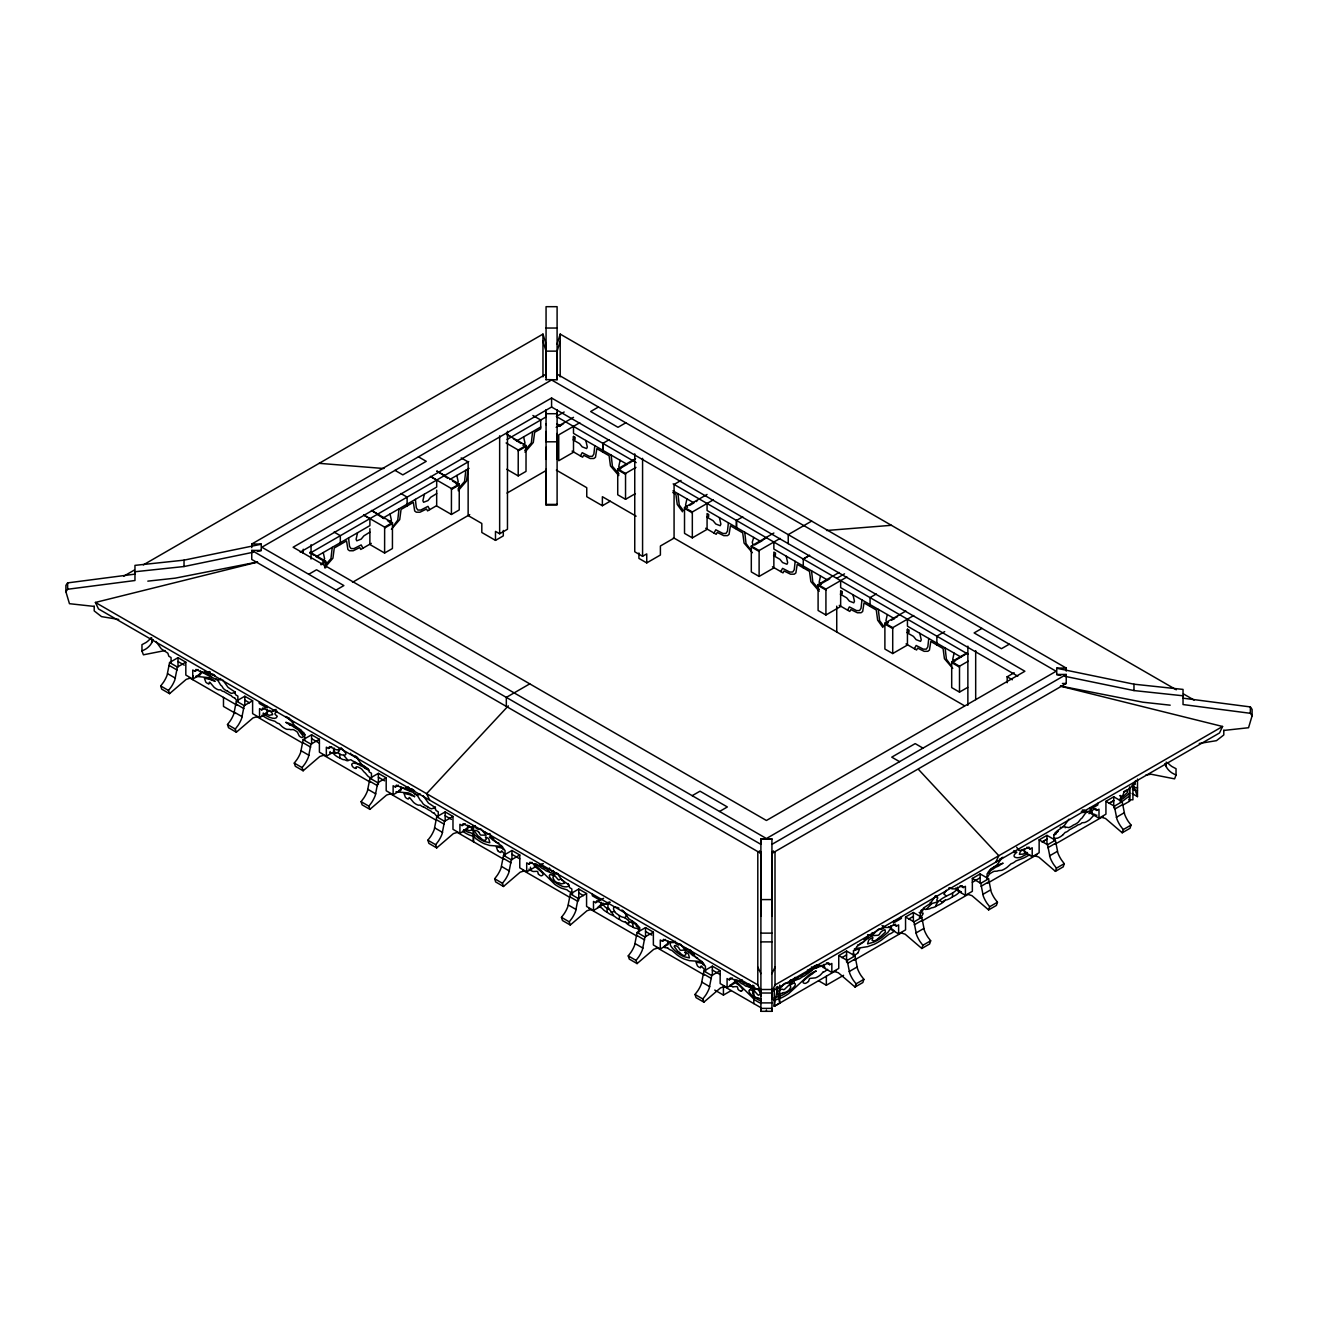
<?xml version="1.0" encoding="UTF-8"?>
<svg xmlns="http://www.w3.org/2000/svg" width="1318" height="1318" viewBox="0 0 1318 1318"><rect width="100%" height="100%" fill="white"/><g stroke="black" fill="none" stroke-linecap="round" stroke-linejoin="round"><path stroke-width="1.5" d="M165.063 650.548L143.415 654.815L141.965 651.059L141.965 644.667L145.886 642.591A20.841 17.002 0 0 0 150.944 637.714M151.768 642.772L151.768 637.994M223.483 697.403L223.483 706.432L235.642 713.45M259.234 701.736L259.234 703.45L267.043 707.947L267.043 706.25M303.239 553.329L303.239 549.244M311.048 559.013L311.048 544.729M325.661 567.86L325.661 561.188L310.059 552.16M340.324 544.499L340.324 535.668L334.08 532.06M369.897 528.683L369.88 544.499L384.609 553.033L392.434 548.519L392.451 522.636L371.643 510.593M384.609 553.033L384.642 527.134L392.451 522.636M407.114 505.947L407.13 497.117L400.87 493.509M436.686 490.115L436.67 505.947L451.415 514.465L459.224 509.951L459.257 484.068L436.703 471.037L444.512 475.534M451.415 514.465L451.448 488.566L459.257 484.068M473.459 825.842L473.442 841.741L473.36 825.694M461.185 457.923L468.154 461.926L468.137 515.569L481.811 523.477L481.811 532.488L495.486 540.38L495.486 531.368L499.654 533.774L507.463 529.259L507.463 431.315M499.654 533.774L499.654 435.813M503.295 530.462L503.295 535.882L495.486 540.38M506.326 706.415L506.326 697.387L529.77 683.861M506.738 469.274L518.205 475.897L518.238 450.015L526.047 445.5L506.969 434.479M526.047 445.5L526.014 471.399L518.205 475.897M557.102 412.666L557.102 504.959L546.064 504.959L546.064 431.513M546.064 424.808L546.064 423.721M546.064 415.071L546.064 409.651M546.064 374.065L546.064 344.838M557.102 459.372L557.102 433.49M557.102 415.071L557.102 409.651M573.495 439.882L573.495 436.406L575.126 437.345L575.01 439.504L573.215 439.965L579.508 443.589L582.21 446.868L586.609 448.565L587.301 447.033L585.818 440.476M592.342 894.065L592.342 895.762L600.151 900.276L603.562 898.316M600.151 900.276L600.151 898.563M602.903 450.344L602.903 443.326L609.147 439.718M616.149 907.114C610.794 906.24 614.732 913.028 617.269 914.082A18.666 10.775 60 0 0 619.345 915.565A19.539 11.285 60 0 0 622.31 917.064C625.029 917.081 631.981 922.402 628.373 923.391A8.27 4.778 60 0 1 625.424 922.04L623.842 921.793A13.888 8.023 60 0 1 619.411 919.354A13.888 8.023 60 0 1 614.962 916.669L612.112 915.054A14.745 8.518 60 0 1 607.087 912.171L607.071 908.399A20.314 11.73 60 0 1 605.275 907.097L601.848 903.489M714.751 990.065L723.434 995.074L723.434 986.062L761.079 1007.792M736.482 527.464L736.482 520.445L742.742 516.837M760.898 916.307L760.898 839.055L771.936 839.055M771.936 916.323L771.936 851.741M803.272 559.013L809.532 555.405L803.272 559.013L803.272 567.827M834.673 971.597L838.347 972.75L855.036 987.034L862.845 982.536L863.883 979.356L861.099 975.666A20.841 12.043 60 0 1 857.524 968.73L855.003 955.912L846.568 951.052L838.759 955.55L838.759 968.433L831.839 972.437L824.03 967.923L824.03 964.315M846.584 962.124L846.568 951.052M901.463 933.029L905.136 934.182L921.826 948.482L929.635 943.968L930.673 940.788L927.888 937.114A20.841 12.043 60 0 1 924.313 930.178L921.793 917.344L913.358 912.484L905.548 916.999L905.565 929.882L898.629 933.869L890.82 929.371L890.82 925.763M907.443 632.689L907.443 629.213L909.074 630.152L908.959 632.311L907.163 632.772L913.456 636.396L916.158 639.675L920.557 641.372L921.249 639.856L919.766 633.283M913.374 921.76L913.358 912.484M957.609 887.195L957.609 890.803L965.419 895.317L972.355 891.314L972.338 878.431L980.164 873.933L988.582 878.793L991.103 891.611A20.841 12.043 60 0 0 994.695 898.546L997.462 902.22L996.424 905.417L988.615 909.914L971.926 895.63L968.252 894.477M980.164 873.933L980.147 877.788L972.355 882.286M1035.042 855.909L1038.732 857.062L1055.421 871.346L1063.231 866.849L1064.252 863.669L1061.484 859.979A20.841 12.043 60 0 1 1057.909 853.043L1055.372 840.225L1046.953 835.365L1039.144 839.863L1039.144 852.746L1032.208 856.749L1024.399 852.235L1024.399 848.627M1046.953 835.365L1046.953 844.64M1056.723 674.454L1066.229 674.454L1066.229 683.482L771.936 853.389M1066.229 671.093L1066.229 668.078L557.086 374.131M1101.848 817.341L1105.522 818.494L1122.211 832.778L1130.02 828.281L1131.042 825.101L1128.274 821.427A20.841 12.043 60 0 1 1124.699 814.475L1122.162 801.657L1113.743 796.797L1105.934 801.311L1105.934 814.194L1098.998 818.198L1091.189 813.684L1091.189 810.076M1113.743 796.797L1113.743 807.885M1122.458 805.314L1129.575 801.229L1129.674 787.126M1166.232 766.812L1166.232 762.035M1145.77 775.165L1150.976 774.21L1174.585 778.856L1176.035 775.099L1176.035 768.707L1172.114 766.631A20.841 17.019 0 0 1 1167.633 762.545M774.243 988.78L774.226 1006.309L836.403 970.41M1132.146 793.551L1137.467 796.632L1137.516 779.07M467.857 470.888L466.506 481.054L458.186 490.741M957.659 888.975L954.627 891.594A27.892 16.113 -60 0 1 952.601 892.961L952.519 896.784A20.594 11.895 -60 0 0 957.576 893.785L960.212 891.38M502.949 847.293A22.604 13.048 60 0 0 500.609 846.288L489.703 845.464L484.332 843.767A40.677 23.493 60 0 1 477.511 839.747C472.684 837.474 474.464 832.63 468.664 832.432A33.164 19.144 60 0 1 463.722 829.714M332.235 547.365L330.95 558.618L324.376 566.163M399.024 508.814L397.756 520.05L393.604 525.75M465.814 470.262L464.546 481.498L457.956 489.06M532.604 431.694L531.335 442.947L524.745 450.492M594.813 445.665L593.874 454.067L592.392 456.325L589.393 456.358L582.21 452.667L580.414 455.929M728.393 522.801L727.454 531.187L725.971 533.444L722.972 533.477L715.789 529.787L714.01 533.049M795.182 561.353L794.243 569.755L792.761 572.012L789.762 572.045L782.579 568.355L780.8 571.6M861.972 599.921L861.033 608.323L859.55 610.58L856.552 610.596L849.369 606.906L847.589 610.168M928.762 638.472L927.823 646.874L926.34 649.131L923.341 649.164L916.158 645.474L914.379 648.736M200.567 670.944L200.567 674.552L192.741 679.067L185.822 675.063L185.822 662.18L178.012 657.666L169.577 662.542L167.056 675.343A20.841 12.027 -60 0 1 163.465 682.296L160.697 685.97L161.719 689.149L169.544 693.663L186.233 679.363L189.907 678.21M185.822 662.18L177.386 667.04L174.866 679.857A20.841 12.027 -60 0 1 171.291 686.793L168.506 690.484L169.544 693.663M267.356 709.512L267.356 713.12L259.547 717.618L252.611 713.631L252.611 700.748L244.802 696.234L236.367 701.094L233.846 713.911A20.841 12.027 -60 0 1 230.271 720.847L227.487 724.538L228.525 727.701L236.334 732.215L253.023 717.931L256.697 716.778M252.611 700.748L244.192 705.608L241.655 718.425A20.841 12.027 -60 0 1 238.08 725.361L235.296 729.035L236.334 732.215M334.146 748.064L334.146 751.672L326.337 756.186L319.401 752.183L319.401 739.299L311.592 734.785L303.173 739.662L300.636 752.479A20.841 12.027 -60 0 1 297.061 759.415L294.276 763.089L295.314 766.269L303.124 770.783L319.813 756.483L323.487 755.329M319.401 739.299L310.982 744.176L308.445 756.977A20.841 12.027 -60 0 1 304.87 763.929L302.102 767.603L303.124 770.783M400.936 786.632L400.936 790.24L393.126 794.754L386.19 790.751L386.19 777.867L378.381 773.353L369.963 778.213L367.425 791.031A20.841 12.027 -60 0 1 363.85 797.967L361.083 801.657L362.104 804.837L369.913 809.351L386.602 795.051L390.276 793.897M386.19 777.867L377.772 782.727L375.235 795.545A20.841 12.027 -60 0 1 371.66 802.481L368.892 806.171L369.913 809.351M467.725 825.2L467.725 828.808L459.916 833.306L452.98 829.319L452.98 816.435L445.171 811.921L436.752 816.781L434.215 829.599A20.841 12.027 -60 0 1 430.64 836.535L427.872 840.209L428.894 843.388L436.703 847.902L453.392 833.602L457.066 832.449M452.98 816.435L444.561 821.295L442.024 834.113A20.841 12.027 -60 0 1 438.449 841.049L435.681 844.723L436.703 847.902M534.515 863.751L534.515 867.359L526.706 871.873L519.77 867.87L519.77 854.987L511.961 850.472L503.542 855.349L501.005 868.167A20.841 12.027 -60 0 1 497.43 875.103L494.662 878.776L495.683 881.956L503.492 886.47L520.182 872.17L523.872 871.017M519.77 854.987L511.351 859.847L508.814 872.664A20.841 12.027 -60 0 1 505.239 879.6L502.471 883.291L503.492 886.47M601.305 902.319L601.305 905.927L593.495 910.441L586.576 906.438L586.576 893.555L578.75 889.04L570.332 893.901L567.794 906.718A20.841 12.027 -60 0 1 564.219 913.654L561.452 917.344L562.473 920.524L570.282 925.022L586.988 910.738L590.662 909.585M586.576 893.555L578.141 898.415L575.62 911.232A20.841 12.027 -60 0 1 572.028 918.168L569.261 921.859L570.282 925.022M668.094 940.871L668.094 944.495L660.285 948.993L653.366 944.99L653.366 932.106L645.54 927.608L637.121 932.469L634.584 945.286A20.841 12.027 -60 0 1 631.009 952.222L628.241 955.896L629.263 959.076L637.072 963.59L653.777 949.29L657.451 948.136M653.366 932.106L644.93 936.983L642.41 949.8A20.841 12.027 -60 0 1 638.818 956.736L636.05 960.41L637.072 963.59M734.9 979.439L734.9 983.047L727.075 987.561L720.155 983.558L720.155 970.674L712.346 966.16L703.911 971.036L701.39 983.838A20.841 12.027 -60 0 1 697.799 990.79L695.031 994.464L696.052 997.644L703.878 1002.158L720.567 987.857L724.241 986.704M720.155 970.674L711.72 975.534L709.199 988.352A20.841 12.027 -60 0 1 705.624 995.288L702.84 998.978L703.878 1002.158M777.669 986.77L774.226 1006.326L779.745 1003.13L779.729 985.073M357.573 532.736L356.091 539.293L356.783 540.825L361.181 539.128L363.883 535.849L369.897 532.143M424.363 494.184L422.897 500.741L423.589 502.273L427.971 500.576L430.673 497.298L436.686 493.591M922.089 909.881A19.111 11.038 -60 0 0 924.149 908.497L925.104 909.453L928.959 909.008A13.213 7.628 -60 0 0 931.398 907.871L933.424 907.492A19.786 11.434 -60 0 0 935.632 906.504C936.834 900.573 943.606 897.624 949.009 894.807A28.65 16.541 -60 0 0 952.601 892.961M940.541 901.001L941.843 901.858A12.323 7.117 -60 0 0 945.237 900.178L947.131 899.733A20.297 11.73 -60 0 0 952.519 896.751M867.557 934.841L868.71 935.467M1183.037 698.178L1250.354 706.926L1252.1 709.413L1252.1 715.789L1248.541 727.734L1223.796 730.436M620.152 460.295L618.752 466.572L620.745 468.829M686.942 498.863L685.558 505.124L687.535 507.381M753.731 537.431L752.249 542.275L752.94 544.614M820.521 575.982L819.137 582.259L821.114 584.5M887.311 614.55L885.927 620.811L887.904 623.068M954.1 653.118L952.716 659.379L954.71 661.636M557.102 344.163L560.199 334.097L1176.299 689.792M557.102 351.231L560.199 341.164M855.036 987.034L856.057 983.854L863.883 979.356M921.826 948.482L922.847 945.286L930.673 940.788M988.615 909.914L989.653 906.735L997.462 902.22M1055.421 871.346L1056.443 868.167L1064.252 863.669M1122.211 832.778L1123.233 829.599L1131.042 825.101M549.375 867.969L550.314 869.814A8.221 4.745 60 0 0 553.758 871.841L553.165 870.555M891.462 927.197L888.118 932.123L881.643 937.675A48.684 28.106 -60 0 1 873.966 942.073L867.573 943.902L868.71 940.047A11.961 6.903 -60 0 1 872.895 937.609L872.055 940.294L873.785 941.068M153.168 639.658L150.944 644.107A20.841 17.002 0 0 1 145.886 648.967L141.965 651.059M937.164 895.581L936.867 896.438A1.73 0.988 -60 0 0 936.884 897.13L937.79 897.838L936.884 899.7A1.73 0.988 -60 0 0 936.867 900.408L938.004 901.298M338.858 749.398L338.924 750.98A2.685 1.549 60 0 1 338.907 751.886L335.711 753.188L333.405 749.991M1013.97 850.621L1013.41 852.416L1016.194 852.038A5.964 3.443 -60 0 1 1016.853 852.252C1009.357 857.754 1018.666 859.418 1023.394 855.86A48.98 28.288 -60 0 0 1027.678 853.619M1003.014 857.31L1000.098 859.764M771.92 854.196L773.468 850.934M771.92 973.673L775.017 967.165M775 851.741L775.017 984.958L771.936 991.449L1219.512 732.973L1222.593 726.482L1060.38 686.167M995.716 862.219L998.813 855.712L918.481 769.415M790.602 979.917L789.993 980.987M930.178 902.451L931.744 903.522L935.401 902.583A27.217 15.717 -60 0 0 936.752 901.957M868.578 934.841L863.306 942.189L856.749 946.555L855.712 949.635L853.504 950.904L853.504 956.324M935.368 896.273L930.096 903.637L923.539 907.987L922.501 911.067L920.293 912.353L920.293 917.756M1002.158 857.721L996.886 865.069L990.329 869.419L989.291 872.516L987.083 873.785L987.083 879.188M1068.947 819.153L1063.675 826.501L1057.118 830.867L1056.08 833.948L1053.889 835.217L1053.889 840.637M1135.737 780.586L1130.465 787.95L1123.908 792.299L1122.87 795.38L1120.679 796.665L1120.679 802.069M192.741 679.067L192.741 670.038L194.949 671.323L195.987 669.429L202.544 672.641L208.672 672.081A22.604 13.048 60 0 0 214.785 675.607L214.933 675.541M259.547 717.618L259.547 708.606L261.738 709.875L262.776 707.997L269.333 711.209L273.024 711.176L276.137 709.364M326.337 756.186L326.337 747.174L328.528 748.443L329.566 746.548L336.123 749.761L339.813 749.728L341.411 748.509M393.126 794.754L393.126 785.726L395.334 786.994L396.372 785.116L402.913 788.329L406.603 788.296L408.201 787.06M459.916 833.306L459.916 824.294L462.124 825.562L463.162 823.668L469.719 826.897L473.393 826.864L474.991 825.628M526.706 871.873L526.706 862.845L528.913 864.13L529.951 862.236L536.508 865.448L540.182 865.415L543.313 863.62M593.495 910.441L593.495 901.413L595.703 902.682L596.741 900.804L603.298 904.016L606.972 903.983L610.102 902.171M660.285 948.993L660.285 939.981L662.493 941.25L663.531 939.355L670.088 942.568L673.762 942.535L675.36 941.316M727.075 987.561L727.075 978.533L729.282 979.818L730.32 977.923L736.877 981.136L740.568 981.103L742.149 979.867M777.521 986.507L776.977 988.352L778.015 988.78A9.308 5.371 -60 0 0 781.904 986.556L783.749 983.887M823.058 972.14L820.422 974.958A19.424 11.219 -60 0 1 815.463 977.857L810.191 978.401A3.789 2.191 -60 0 0 809.45 978.829L808.511 981.449M134.963 574.137L67.646 582.885L65.9 585.373L65.9 591.749L69.459 603.693L94.204 606.412M65.9 591.749L67.646 589.261L67.646 582.885M795.232 977.346L794.359 978.318A11.747 6.788 -60 0 1 789.993 980.921M945.237 900.21L943.326 902.056A21.796 12.587 -60 0 1 937.559 905.334A22.093 12.752 -60 0 1 935.632 906.504M285.825 722.33L289.713 723.549A37.201 21.483 60 0 1 295.067 726.531L296.171 727.734A11.384 6.574 60 0 0 299.894 730.04A12.686 7.331 60 0 0 302.382 731.885M857.969 952.832L859.665 948.779L853.438 950.542M335.711 753.188L331.905 753.237A13.888 8.023 60 0 1 330.175 752.562M508.303 705.855L426.604 793.65L429.701 800.158M926.208 909.387L931.925 903.522M826.534 970.18L827.012 969.636A36.838 21.269 -60 0 0 827.622 969.356M946.373 890.26L943.886 894.148L946.011 895.663M885.021 926.966L884.872 927.098A9.308 5.371 -60 0 1 880.984 929.355L879.139 928.828A6.887 3.97 -60 0 0 878.414 929.223M1129.674 793.057L1123.793 798A48.98 28.288 -60 0 1 1119.509 800.685M986.721 878.398L989.357 874.131A24.268 14.004 -60 0 1 994.085 871.313L997.166 871.116A19.622 11.335 -60 0 0 998.286 870.671L1001.762 870.325A23.889 13.79 -60 0 0 1007.281 867.178L1011.12 863.718A12.653 7.315 -60 0 0 1015.799 861.016L1023.575 858.067A60.117 34.713 -60 0 0 1029.803 854.542M782.167 993.344L777.521 994.299L778.015 991.449A9.177 5.288 -60 0 1 782.052 989.159L783.749 989.719A6.92 3.987 -60 0 0 784.721 989.159L792.233 981.992A25.24 14.58 -60 0 0 794.424 980.691L799.449 976.523A16.409 9.473 -60 0 0 804.161 973.92L818.066 966.753A20.231 11.681 -60 0 0 819.565 965.666L819.928 965.386M322.646 561.073L324.623 558.816L323.239 552.555M389.436 522.521L391.43 520.264L390.029 514.004M456.226 483.97L458.219 481.713L456.819 475.452M523.015 445.402L525.009 443.145L523.608 436.884M877.524 929.898L871.478 936.274M1094.78 814.227L1089.904 819.483A19.21 11.104 -60 0 1 1084.615 822.531L1081.996 822.778A7.265 4.201 -60 0 1 1078.519 824.755L1078.025 824.821A36.739 21.22 -60 0 1 1074.236 827.193L1073.593 827.44A37.184 21.483 -60 0 1 1069.771 829.582L1068.684 830.406A7.265 4.201 -60 0 1 1065.208 832.333L1062.572 835.184M563.577 423.605L559.31 426.406M629.444 463.03L633.513 460.344M696.234 501.598L697.156 500.725M896.619 617.285L897.525 616.412M878.167 938.564L879.452 937.23A7.463 4.3 -60 0 1 880.721 936.455L885.383 932.04L885.021 929.75A9.177 5.288 -60 0 0 880.836 932.139L879.139 934.66A6.887 3.97 -60 0 1 878.052 935.269L872.697 935.648A23.246 13.427 -60 0 0 871.412 936.225L868.249 938.054A22.785 13.164 -60 0 0 866.964 938.993L863.438 942.024A16.409 9.473 -60 0 0 859.896 943.77M1129.575 795.825L1123.611 800.421A60.117 34.713 -60 0 1 1120.498 802.382M816.04 971.102L815.298 971.267A33.675 19.441 -60 0 0 808.972 974.941L788.675 993.64A60.117 34.713 -60 0 1 781.426 997.841L774.243 1000.411M273.024 711.176L274.605 709.941M540.182 865.415L541.78 864.196M606.972 903.983L608.57 902.748M791.36 982.437L792.233 981.811A25.372 14.646 -60 0 1 793.996 980.806L794.424 980.691M324.59 567.844L332.927 558.157L334.278 547.991L346.552 540.907L347.903 549.507L349.484 550.743L353.175 550.776L359.732 547.563L360.77 549.458L371.297 543.362M391.397 529.292L399.716 519.605L401.067 509.44L413.341 502.356L414.692 510.956L416.274 512.191L419.964 512.224L426.521 509.012L427.559 510.906L436.423 505.782M524.976 452.173L533.296 442.486L534.647 432.32L540.709 428.828L540.709 419.997L532.9 415.483M948.532 888.381L949.009 888.019A28.65 16.541 -60 0 1 949.504 887.657M196.761 676.2L202.544 671.834M269.333 710.386L263.551 714.751L263.287 712.972M398.58 790.784L402.913 787.521M463.92 830.439L469.719 826.073M597.499 907.575L603.298 903.192M664.288 946.126L670.088 941.76M731.078 984.694L736.877 980.328M934.923 896.306L935.401 895.96A27.217 15.717 -60 0 1 935.879 895.614M369.089 770.404L365.218 767.142A37.201 21.483 60 0 0 359.863 763.929L358.743 763.863A11.384 6.574 60 0 1 355.036 761.87L354.773 761.837A12.9 7.447 60 0 1 350.852 759.679L347.211 760.733A8.583 4.959 60 0 1 344.871 759.778L343.207 759.613A14.317 8.254 60 0 1 339.797 757.866A14.745 8.518 60 0 1 334.756 754.901L333.273 753.385M811.904 970.559L804.178 976.078A16.673 9.621 -60 0 0 799.713 978.747L794.853 980.394M1088.141 811.328L1086.988 812.102A20.231 11.681 -60 0 0 1085.472 813.19L1082.029 818.066A10.709 6.178 -60 0 0 1080.727 819.088L1078.289 822.185A16.277 9.391 -60 0 1 1073.972 824.788L1073.214 825.15A15.997 9.242 -60 0 1 1068.651 827.589L1066.641 827.193A10.709 6.178 -60 0 0 1065.158 827.72L1064.862 826.518L1063.049 826.435M465.946 829.681L466.869 829.681A5.091 2.933 60 0 1 467.906 830.225A15.19 8.765 60 0 0 468.961 830.637L472.206 830.043A1.713 0.988 60 0 0 472.19 829.45A1.845 1.071 60 0 0 472.009 828.874L471.333 827.918A6.343 3.657 60 0 0 468.005 826.04M739.003 980.608L741.704 981.548A11.236 6.491 60 0 0 745.609 983.64L749.744 987.281A17.167 9.918 60 0 0 751.557 988.385L755.082 989.489L757.224 988.78M123.81 576.164L134.452 570.002M143.333 564.878L542.967 334.097L546.064 344.163M251.754 547.645L251.754 544.037L546.047 374.131L546.047 377.146M551.583 398.003L293.107 547.234L766.417 820.488L1024.893 671.257L551.583 398.003L551.583 407.015L300.24 552.127M309.994 553.214L468.73 461.564M507.101 439.438L546.163 416.883M564.17 411.99L556.361 416.504L636.199 462.602M316.205 556.624L369.897 525.618L369.897 518.6L363.653 514.992M382.994 518.073L436.686 487.067L436.686 480.049L430.442 476.441M449.784 479.505L469.06 468.384M516.574 440.953L540.709 427.016M556.147 427.345L573.495 417.328M320.982 563.89L325.661 561.188M320.982 564.796L325.661 562.094M384.642 528.024L392.451 523.526M451.448 489.456L459.257 484.958L452.552 481.086M518.238 450.904L526.047 446.407M308.742 574.286L316.551 569.771L343.883 585.571L336.074 590.069M598.454 407.015L590.645 411.529L617.994 427.312L625.803 422.814M579.739 422.732L558.75 434.858L558.75 460.74L573.495 452.239L573.495 436.406M194.949 671.323L198.079 669.511M352.483 582.309L469.735 514.613M507.035 493.08L546.113 470.526M635.375 493.64L625.539 499.308L617.73 494.794L617.73 468.911L635.589 458.598M627.78 464.002L617.73 469.801L625.539 474.315M617.73 468.911L625.539 473.426L635.951 467.412M556.377 470.147L586.757 487.693L586.757 496.705L602.375 505.733L610.201 501.202M261.738 709.875L264.869 708.079M719.397 517.595L720.88 524.169L720.188 525.701L715.789 523.987L713.087 520.709L706.794 517.084L708.59 516.623L708.705 514.465L707.074 513.526L707.074 529.358L692.329 537.876L684.52 533.362L684.52 507.463L707.074 494.448M689.545 505.469L692.889 503.525M692.329 537.876L692.329 511.977L713.318 499.851M634.749 453.82L634.749 551.781L642.574 556.295L646.743 553.889L646.743 562.901L638.917 558.404L638.917 552.983M646.743 562.901L660.4 555.01L660.4 545.998L674.075 538.106L674.075 484.447L681.027 480.444M328.528 748.443L331.658 746.631M338.1 749.744L341.23 747.949A20.314 11.73 60 0 1 341.593 748.327L342.005 748.69M786.187 556.163L787.67 562.72L786.978 564.252L782.579 562.555L779.877 559.277L773.584 555.652L775.379 555.191L775.495 553.033L773.864 552.094L773.864 567.926L759.119 576.427L751.309 571.913L751.309 546.031L773.864 533.016M763.946 539.293L767.092 537.48M754.654 544.993L763.04 540.166M759.119 576.427L759.119 550.545L780.124 538.419M811.657 521.104L788.23 534.63L788.23 543.659M395.334 786.994L398.448 785.198M852.977 594.731L854.459 601.288L853.767 602.82L849.369 601.107L846.667 597.845L840.373 594.204L842.169 593.743L842.284 591.601L840.653 590.662L840.653 606.478L825.925 614.995L818.099 610.481L818.099 584.599L839.088 572.473M829.829 578.717L818.099 585.489L825.925 590.003M836.716 578.355L844.525 573.841M825.925 614.995L825.925 589.097L846.914 576.987M462.124 825.562L465.238 823.766M876.322 593.957L870.061 597.581L870.061 606.395M907.443 629.213L907.443 645.046L892.714 653.547L884.889 649.049L884.889 623.15L905.894 611.041M888.25 622.112L884.889 624.057L892.714 628.554M891.594 620.185L894.938 618.257M892.714 653.547L892.714 627.665L913.703 615.539M528.913 864.13L532.027 862.318M944.676 631.619L936.867 636.133L936.867 644.963M692.197 795.677L700.006 791.179L727.355 806.962L719.546 811.476M981.926 628.406L974.117 632.92L1001.449 648.703L1009.259 644.205M967.692 687.386L959.504 692.115L951.695 687.601L951.695 661.718L967.297 652.707M967.461 653.168L951.695 662.608L959.504 667.122M959.504 692.115L959.504 666.233L968.17 661.224M595.703 902.682L598.833 900.886M605.275 904L608.389 902.187M771.936 844.36L1066.229 674.454M662.493 941.25L665.623 939.437M729.282 979.818L732.413 978.005M723.434 995.074L731.243 990.576M775.017 984.958L1222.593 726.482M826.501 962.881L829.632 964.694L831.839 963.425L831.839 972.437M841.889 957.609L846.568 954.924M893.291 924.33L896.421 926.126L898.629 924.857L898.629 933.869M908.679 919.058L913.358 916.356M960.097 885.762L963.211 887.574L965.419 886.289L965.419 895.317M1026.887 847.194L1030.001 849.006L1032.208 847.738L1032.208 856.749M1093.676 808.642L1096.79 810.438L1098.998 809.17L1098.998 818.198M838.759 955.55L847.177 960.41L855.003 955.912M905.548 916.999L913.984 921.859L921.793 917.344M972.338 878.431L980.773 883.291L988.582 878.793M1039.144 839.863L1047.563 844.723L1055.372 840.225M1105.934 801.311L1114.353 806.171L1122.162 801.657M847.49 963.392L855.3 958.878M914.28 924.824L922.089 920.326M981.07 886.256L988.879 881.758M1047.859 847.705L1055.685 843.191M1114.666 809.137L1122.475 804.639M854.179 960.163L902.155 932.469M921.694 921.2L967.89 894.527M987.429 883.258L1037.184 854.542M1054.944 844.278L1102.919 816.6M849.138 971.58L856.947 967.082M915.928 933.012L923.737 928.515M982.717 894.461L990.526 889.947M1049.507 855.893L1057.333 851.379M1116.313 817.325L1124.122 812.827M818.544 980.74L826.353 985.238L843.586 975.304M1014.152 672.757L1007.183 676.777L1007.183 682.724M235.279 691.719L234.604 693.169A7.447 4.3 60 0 0 233.533 692.823L231.721 693.4A10.956 6.326 60 0 1 227.965 691.39L227.339 691.06M989.143 871.412A31.566 18.221 -60 0 1 989.736 871.017A42.011 24.251 -60 0 1 993.047 869.139L993.294 868.924A14.976 8.649 -60 0 1 997.71 866.42L999.439 865.465A17.892 10.33 -60 0 1 1002.685 863.356L1003.014 863.175M609.591 902.22L607.96 903.538A2.685 1.549 60 0 0 607.944 904.445L607.944 906.306A2.685 1.549 60 0 0 607.96 907.229L613.595 915.219M1120.448 795.479L1119.575 795.775M816.056 968.153L818.066 967.247A20.231 11.681 -60 0 1 819.565 966.588L822.383 966.16L823.009 967.494A10.709 6.178 -60 0 1 824.31 967L824.491 966.967M629.279 922.402L632.311 921.43A2.076 1.203 60 0 0 632.311 920.722M854.459 948.762L867.705 946.621L874.213 944.265A60.117 34.713 -60 0 0 881.462 940.096L889.024 934.182A12.472 7.2 -60 0 0 893.901 931.332M853.438 953.441L854.262 954.99A7.546 4.366 -60 0 0 857.837 952.898M784.951 983.228L790.767 982.783M857.656 944.973L858.71 944.594M868.249 938.054L865.432 939.009M807.39 970.147L808.972 969.57A33.378 19.276 -60 0 0 809.532 969.307M700.599 967.626L701.094 966.012A2.554 1.483 60 0 1 701.753 966.407L705.525 970.938M741.26 991.087C745.477 990.411 739.233 985.221 737.355 984.035M1091.979 812.3L1091.732 812.366A15.025 8.682 -60 0 0 1088.997 813.634L1089.739 812.926A33.675 19.441 -60 0 1 1092.029 811.394M961.036 891.66L959.57 891.907M757.801 851.659L757.801 984.875L760.898 991.367L98.488 608.932L95.407 602.441L257.62 562.094M919.157 912.435L923.012 913.077A1.911 1.104 -60 0 1 923.028 913.852L921.859 915.862A8.353 4.827 -60 0 1 919.387 917.509M639.84 929.256L638.999 929.272A8.831 5.091 60 0 1 636.825 928.333L635.144 928.169A13.592 7.842 60 0 1 633.332 927.394A15.042 8.682 60 0 1 631.75 926.439A14.91 8.6 60 0 1 627.006 923.704L625.407 922.073M611.157 912.221L614.616 911.43M67.646 589.261L134.963 580.513L134.963 565.373L184.026 560.15L261.261 544.219M134.963 571.748L184.026 566.526L253.336 552.226M257.307 551.418L261.261 550.594L261.261 544.037L251.754 544.037M257.257 562.045L175.195 578.157L147.814 581.139M794.359 983.03C798.115 984.843 790.372 990.279 788.098 991.746A48.98 28.288 -60 0 1 781.245 995.634L774.243 997.561M355.959 768.476L356.239 766.829L357.507 766.862A16.343 9.44 60 0 1 361.725 769.135L364.262 772.183A13.575 7.842 60 0 0 365.201 772.925L367.738 775.956A15.997 9.226 60 0 0 371.231 778.312M1199.265 743.467L1216.465 740.667L1223.796 734.95L1223.796 730.172M865.086 939.075L863.933 939.141M689.166 949.619L688.507 949.603A8.221 4.745 60 0 1 685.063 947.642M423.325 806.797L424.132 807.127A25.306 14.613 60 0 0 427.279 809.005L427.806 809.433A25.026 14.449 60 0 0 430.937 811.064L431.233 811.46A4.959 2.867 60 0 0 434.182 813.124M208.919 683.828L209.414 682.164A2.521 1.45 60 0 1 210.122 682.543L213.944 687.123A12.982 7.496 60 0 0 218.557 689.841L220.716 689.841A4.959 2.867 60 0 0 223.665 691.489L223.978 691.489A25.091 14.482 60 0 0 227.652 693.746A25.091 14.482 60 0 0 231.309 695.723L231.606 696.118A4.959 2.867 60 0 0 234.538 697.766M1137.516 787.851L1133.085 787.143M826.551 530.495L891.396 525.305M1053.626 838.396L1057.283 838.215A19.21 11.104 -60 0 0 1062.572 835.167M757.751 998.121L758.707 998.121A5.058 2.916 60 0 1 759.86 998.698A15.19 8.765 60 0 0 760.898 999.11L761.227 999.209M1027.447 852.532A11.236 6.491 -60 0 1 1026.887 852.697L1025.701 852.845A7.414 4.284 -60 0 0 1024.317 853.57A22.076 12.735 -60 0 1 1023.048 854.097L1019.358 854.344L1020.313 851.527A9.473 5.47 -60 0 1 1023.74 849.484M211.819 680.352L212.495 680.385A10.05 5.799 60 0 1 214.933 681.422L214.785 681.126M703.4 964.166L704.076 964.199A10.05 5.799 60 0 1 704.471 964.282M435.5 806.978L434.232 808.527A7.447 4.3 60 0 0 433.161 808.165L431.744 808.807A10.758 6.211 60 0 1 427.592 806.731M624.781 917.608L626.528 916.109A2.043 1.186 60 0 0 626.445 915.367L625.77 913.901M600.168 905.153L603.1 905.054M675.063 945.517L674.322 946.06A1.713 0.988 60 0 0 674.305 946.637L677.551 950.986A15.19 8.765 60 0 0 678.605 951.777A4.992 2.883 60 0 1 679.841 952.601L680.714 953.639A7.628 4.399 60 0 0 684.322 955.665L685.755 954.759A2.323 1.351 60 0 0 685.788 954.001L685.047 952.107M678.638 944.808L679.907 944.001A4.695 2.702 60 0 1 680.796 944.528L684.24 948.944L688.886 952.123A15.684 9.045 60 0 1 689.94 952.93L692.84 955.616A11.236 6.491 60 0 1 696.744 957.725M546.064 328.034L557.102 328.034M546.064 351.132L557.102 351.132L557.102 379.798L546.047 379.617M546.064 413.72L557.102 413.72M557.102 441.81L546.064 441.81L546.064 412.666M546.064 504.415L557.102 504.415M760.898 853.389L251.754 559.442L251.754 550.413L261.261 550.413M1066.229 668.078L1056.723 668.078L1056.739 674.635L1060.693 675.442M1062.423 683.482L1066.229 683.482M1128.916 799.795L1132.92 799.795L1132.92 783.749M760.898 899.584L771.936 899.584M760.898 933.128L771.936 933.128M760.898 941.892L771.936 941.892M760.898 989.505L771.936 989.505M760.898 993.014L771.936 993.014M760.898 1002.899L771.936 1002.899M771.953 1011.318L771.953 1008.385L760.898 1008.385L760.898 1011.318L771.953 1011.318L771.936 838.874L760.898 838.874L760.898 844.36L251.754 550.413M1082.391 809.927L1085.521 811.74L1089.212 811.773L1095.769 808.56L1096.79 810.438M492.174 837.523L490.444 837.243A14.729 8.501 60 0 1 489.423 836.864L489.423 837.029A14.729 8.501 60 0 1 490.444 837.836L493.212 840.439A11.236 6.491 60 0 1 497.1 842.564L498.879 843.108M882.022 925.615L885.152 927.427L888.826 927.46L895.383 924.247L896.421 926.126M209.513 679.297L204.372 678.177L205.789 682.049A5.14 2.966 60 0 0 208.804 683.762M504.069 848.99L503.756 848.99A6.771 3.905 60 0 0 501.466 847.919L496.326 846.815L497.644 850.588M484.826 840.538L486.111 839.582A2.323 1.351 60 0 0 486.144 838.841L485.419 836.93A8.221 4.745 60 0 1 488.863 839.006L489.802 842.729L484.546 841.559A33.164 19.144 60 0 1 478.203 837.935L473.36 833.602M337.902 753.039L338.397 753.319A22.208 12.818 60 0 0 339.797 754.094A20.314 11.73 60 0 0 341.593 754.852L344.772 755.28L345.959 754.11A2.636 1.516 60 0 0 345.728 753.253L342.812 749.398M478.879 829.45L480.263 828.643A4.728 2.735 60 0 1 480.971 829.055L486.194 835.2L480.971 835.085A4.728 2.735 60 0 1 480.263 834.673L478.879 832.268M635.984 924.033L633.925 923.605A18.221 10.528 60 0 1 632.409 922.962L631.388 922.435M319.17 463.326L384.032 468.533M749.794 989.62C746.779 991.087 752.117 995.93 754.275 997.215A33.164 19.144 60 0 0 760.618 1000.889L761.293 1001.169M1056.739 668.259L1133.974 684.19L1183.037 689.413L1183.037 704.553L1250.354 713.302L1252.1 715.789M1064.664 676.266L1133.974 690.566L1183.037 695.789M1170.186 705.179L1142.805 702.197L1060.743 686.085M266.154 714.307L267.027 714.274A4.992 2.883 60 0 1 268.279 714.883A15.19 8.765 60 0 0 269.317 715.295L272.562 714.686A1.713 0.988 60 0 0 272.546 714.092L271.92 712.824A6.129 3.542 60 0 0 269.63 711.077M1127.516 790.059L1127.335 792.645L1122.87 796.764A7.463 4.3 -60 0 0 1121.602 797.555L1120.58 798.56A10.89 6.277 -60 0 1 1119.74 799.334M1137.483 790.718L1132.426 789.235M118.735 619.444L101.535 616.626L94.204 610.909L94.204 606.132M473.442 836.353L469.356 835.035A40.677 23.493 60 0 1 462.536 831.18M290.009 724.982L288.774 724.274A12.241 7.068 60 0 0 286.105 722.478M201.061 671.752L201.259 671.801A11.236 6.491 60 0 1 205.147 673.91L216.613 679.676A13.526 7.809 60 0 1 218.145 680.862L220.683 685.129A7.167 4.135 60 0 1 221.918 686.167L223.368 688.507A10.758 6.211 60 0 0 227.322 691.011M558.124 873.686L554.301 874.032L545.965 870.803A11.236 6.491 60 0 0 542.077 868.43L535.734 863.685M749.744 987.281L750.107 987.363A17.249 9.967 60 0 1 751.557 988.203L752.281 988.714M1132.689 785.017L1135.276 784.243A1.713 0.988 60 0 0 1135.259 783.633L1134.518 782.233M289.235 718.046L288.774 717.931A12.241 7.068 60 0 1 286.105 716.646L285.825 716.465M732.94 986.754L736.746 986.589A2.521 1.45 60 0 1 737.454 987.034L738.047 989.357A5.14 2.966 60 0 0 741.078 991.054M395.993 791.805L408.3 792.892A22.604 13.048 60 0 1 414.412 796.401L414.577 796.665M195.608 676.332L208.672 677.633M688.886 952.123L692.642 952.98M749.382 987.034L745.609 986.062A11.236 6.491 60 0 0 741.721 983.689L736.713 979.917M542.077 866.288L539.375 865.349M696.744 957.708L697.617 957.972M675.08 945.583A6.129 3.542 60 0 1 678.605 947.609L679.907 949.833A4.695 2.702 60 0 0 680.796 950.327L684.882 950.064A15.552 8.979 60 0 1 686.283 950.607L686.217 950.459M214.966 678.49L216.613 679.198A13.905 8.023 60 0 0 217.849 679.693L220.172 679.841L220.683 678.441M405.664 787.769L416.241 794.457A13.526 7.809 60 0 0 417.773 795.034L420.393 794.079M1095.818 815.199L1096.411 815.298A7.546 4.366 -60 0 0 1096.938 815.134M411.134 791.739L404.791 789.153A11.236 6.491 60 0 0 402.303 787.554M1176.035 775.099L1172.114 773.007A20.841 17.019 0 0 1 1167.056 768.147L1164.832 763.699M1183.416 693.911L1194.108 700.072M551.583 407.015L1017.776 676.167M673.168 483.904L968.005 654.173M1007.051 676.711L1012.372 679.775M556.871 423.77L560.397 425.796M627.187 464.364L573.495 433.358L573.495 426.34M672.987 490.807L693.976 502.932M760.766 541.484L707.074 510.494L707.074 503.46M827.572 580.052L773.864 549.046L773.864 542.028M894.362 618.62L840.653 587.614L840.653 580.595M961.151 657.171L907.443 626.182L907.443 619.147M672.806 492.504L675.903 494.299L677.254 504.464L682.543 511.812M684.52 507.463L692.329 511.977M751.309 546.031L759.119 550.545M818.099 584.599L825.925 589.097M884.889 623.15L892.714 627.665M951.695 661.718L959.504 666.233M684.52 508.369L692.329 512.867M751.309 546.921L759.119 551.435M572.094 451.102L582.622 457.198L583.66 455.303L590.217 458.516L593.907 458.483L595.489 457.264L596.84 448.647L609.114 455.731L610.465 465.913L618.785 475.584M705.674 528.238L716.201 534.317L717.239 532.423L723.796 535.652L727.487 535.619L729.068 534.383L730.436 525.783L742.693 532.867L744.06 543.032L752.38 552.703M772.463 566.789L783.007 572.885L784.029 570.991L790.586 574.203L794.276 574.17L795.874 572.951L797.225 564.335L809.499 571.419L810.85 581.584L819.17 591.271M839.253 605.357L849.797 611.437L850.835 609.559L857.375 612.771L861.066 612.738L862.664 611.503L864.015 602.903L876.289 609.987L877.64 620.152L882.912 627.5M906.043 643.925L916.587 650.005L917.625 648.11L924.182 651.323L927.856 651.29L929.454 650.071L930.805 641.454L943.078 648.538L944.429 658.72L952.749 668.391M506.606 434.265L511.302 436.983M636.116 516.178L602.375 496.705L602.375 505.733M673.399 537.711L964.562 705.805M1084.104 809.944L1087.235 811.756M418.432 456.835L426.258 461.333L402.814 474.875L395.005 470.361M922.995 748.13L915.186 743.616L891.742 757.158L899.568 761.656M371.462 510.478L377.706 514.086M95.407 602.441L757.801 984.875M775.05 1000.411L771.92 998.616L771.92 990.675M178.012 661.537L184.256 665.145M244.802 700.089L249.481 702.807M311.592 738.657L319.401 743.171M378.381 777.225L384.625 780.833M445.171 815.776L451.415 819.384M511.961 854.344L519.77 858.858M578.75 889.04L578.75 892.896L583.446 895.614M645.54 931.464L651.8 935.072M712.346 970.032L720.155 974.546M503.542 855.349L511.351 859.847M570.332 893.901L578.141 898.415M637.121 932.469L644.93 936.983M703.911 971.036L711.72 975.534M169.577 662.542L177.386 667.04M236.367 701.094L244.192 705.608M303.173 739.662L310.982 744.176M369.963 778.213L377.772 782.727M436.752 816.781L444.561 821.295M169.281 665.508L177.09 670.022M236.07 704.059L243.879 708.573M302.86 742.627L310.669 747.141M369.65 781.195L377.475 785.693M436.456 819.747L444.265 824.261M503.245 858.315L511.054 862.829M570.035 896.883L577.844 901.38M636.825 935.434L644.634 939.948M703.614 974.002L711.423 978.516M189.397 677.732L237.339 705.41M256.862 716.679L303.025 743.336M322.548 754.604L370.473 782.299M390.013 793.568L436.159 820.224M457.461 832.515L503.624 859.171M523.164 870.44L569.327 897.097M588.849 908.366L636.792 936.044M656.315 947.312L704.257 974.99M167.633 673.696L175.442 678.21M234.423 712.247L242.232 716.761M301.212 750.815L309.022 755.329M368.002 789.383L375.811 793.897M434.792 827.935L442.617 832.449M501.598 866.503L509.407 871.017M568.387 905.071L576.197 909.568M635.177 943.622L642.986 948.136M701.967 982.19L709.776 986.704M160.697 685.97L168.506 690.484M227.487 724.538L235.296 729.035M294.276 763.089L302.102 767.603M361.083 801.657L368.892 806.171M427.872 840.209L435.681 844.723M494.662 878.776L502.471 883.291M561.452 917.344L569.261 921.859M628.241 955.896L636.05 960.41M695.031 994.464L702.84 998.978M521.022 443.491L513.41 438.762M506.096 442.98L518.238 450.015M443.474 475.501L447.543 478.187M430.624 476.539L451.448 488.566M376.684 514.069L384.082 518.682M387.443 520.626L390.787 522.554M363.834 515.107L384.642 527.134M309.878 552.621L313.948 555.306M315.628 556.278L323.997 561.122M608.982 909.552L608.471 909.239A22.208 12.818 60 0 1 607.071 908.399M414.313 793.634L416.241 794.935A13.526 7.809 60 0 1 417.773 796.121L420.327 800.388A7.167 4.135 60 0 1 421.546 801.426L423.012 803.766A10.758 6.211 60 0 0 426.966 806.27L427.592 806.764M211.539 676.513L205.163 671.768A11.236 6.491 60 0 1 204.438 671.472M262.068 715.246L262.908 715.839A40.677 23.493 60 0 0 269.712 719.694L275.116 721.358A8.583 4.959 60 0 0 279.136 723.648L281.986 726.515A16.162 9.341 60 0 0 286.863 729.348L289.729 729.365A13.575 7.842 60 0 0 290.652 729.694L293.189 729.562A16.343 9.44 60 0 1 297.423 732.182L299.153 735.806A5.503 3.18 60 0 0 302.366 737.586L303.156 736.844A2.29 1.318 60 0 0 303.14 736.037L298.214 729.859A21.599 12.472 60 0 0 296.781 728.838A28.568 16.491 60 0 0 294.046 727.289A10 5.783 60 0 0 290.009 724.999M1089.195 810.982L1094.994 815.348M1022.406 849.533L1026.755 852.812M955.616 888.101L961.399 892.467M888.826 926.669L894.609 931.035M822.037 965.221L824.92 967.412M819.384 589.591L812.811 582.045L811.526 570.793M619.015 473.903L612.425 466.358L611.157 455.105M1083.923 810.504L1085.521 811.74M950.344 887.624L951.942 888.859L955.616 888.892L962.173 885.68L963.211 887.574M883.554 926.192L885.152 927.427M816.765 964.76L818.363 965.979L822.037 966.012L828.594 962.799L829.632 964.694M356.7 757.01L355.382 755.906M752.759 989.011L757.751 994.777A4.712 2.718 60 0 0 758.558 995.238L759.942 994.447A6.343 3.657 60 0 1 761.211 994.876M549.408 871.528L545.965 868.381A11.236 6.491 60 0 1 542.077 866.255M623.463 911.232L625.325 913.259M1002.685 863.339L998.319 864.855A54.664 31.566 -60 0 0 991.828 868.496L990.477 869.847A16.623 9.605 -60 0 1 989.044 870.934M534.548 866.255L535.421 867.178A6.771 3.905 60 0 1 537.728 868.76C539.095 870.259 546.014 874.378 541.698 875.811A5.041 2.916 60 0 1 538.436 874.048M492.998 837.622L493.212 837.82A11.236 6.491 60 0 0 493.657 838.215M552.983 873.603L558.124 879.518A4.712 2.718 60 0 0 558.914 879.979L560.183 879.188A6.228 3.592 60 0 1 563.379 880.918M364.921 768.229L366.157 768.938A12.241 7.068 60 0 1 368.826 770.239M411.941 788.807L412.32 789.169A10.313 5.964 60 0 0 413.177 789.894M663.531 947.032A16.162 9.341 60 0 0 664.882 947.576L667.732 948.054M568.223 883.867C571.205 887.739 562.918 887.344 560.974 885.647A33.164 19.144 60 0 1 554.647 881.94C552.637 880.655 547.102 876.058 550.166 874.361A8.089 4.662 60 0 1 553.758 876.355L553.033 877.36A2.323 1.351 60 0 0 553.066 878.15L554.499 880.737A7.628 4.399 60 0 0 558.091 882.813L559.079 882.862A5.058 2.916 60 0 1 560.216 883.439A15.19 8.765 60 0 0 561.27 883.851L564.516 883.241A1.713 0.988 60 0 0 564.499 882.648L563.643 881.132M505.387 855.3L502.125 851.23A2.554 1.483 60 0 0 501.515 850.868L500.873 852.466A4.959 2.867 60 0 1 497.66 850.538M572.737 893.95L571.254 892.286A8.468 4.877 60 0 1 567.086 889.864L561.666 888.25A40.677 23.493 60 0 1 554.845 884.394L538.568 868.101A22.604 13.048 60 0 0 534.317 865.349M636.396 924.033L639.922 928.004M599.344 906.158L599.657 906.487A8.583 4.959 60 0 0 601.996 908.217L603.66 909.98A14.317 8.254 60 0 0 607.071 912.171M734.736 982.075L735.065 982.437A6.771 3.905 60 0 1 737.355 984.019M950.525 664.849L946.39 659.165L945.121 647.912M883.735 626.297L879.6 620.613L878.315 609.361M750.156 549.161L746.021 543.477L744.736 532.241M683.367 510.61L679.231 504.926L677.946 493.673M538.403 874.098L537.662 871.643A2.587 1.499 60 0 0 537.118 871.33L533.296 871.495A12.851 7.414 60 0 1 528.946 869.122M343.784 755.346L348.166 760.568M1123.233 829.599L1120.465 825.925A20.841 12.043 60 0 1 1116.89 818.989L1114.353 806.171M1056.443 868.167L1053.675 864.493A20.841 12.043 60 0 1 1050.1 857.54L1047.563 844.723M989.653 906.735L986.869 903.044A20.841 12.043 60 0 1 983.294 896.108L980.773 883.291M922.847 945.286L920.079 941.612A20.841 12.043 60 0 1 916.504 934.676L913.984 921.859M856.057 983.854L853.29 980.18A20.841 12.043 60 0 1 849.715 973.244L847.177 960.41M872.17 932.584L872.895 933.128A11.961 6.903 -60 0 1 868.71 935.45M305.051 734.867L304.227 733.467M672.081 941.859C666.842 943.359 673.449 949.8 677.847 953.112A33.164 19.144 60 0 0 684.174 956.736L689.446 957.906L688.507 954.166A8.221 4.745 60 0 0 685.063 952.14M749.085 984.019L749.794 984.925A8.089 4.662 60 0 0 753.402 987.083L752.677 985.238M1030.001 849.006L1028.963 847.112L1022.422 850.324L1018.732 850.291L1016.689 847.26M429.75 509.621L427.971 506.359L420.788 510.05L417.79 510.033L416.307 507.776L415.384 499.374M362.961 548.173L361.181 544.927L353.998 548.601L351 548.585L349.517 546.327L348.578 537.925M434.199 813.173L436.11 815.496A12.999 7.496 60 0 0 438.087 816.979M234.571 697.832L236.466 700.138A12.851 7.414 60 0 0 237.866 701.225M690.335 949.965L695.607 957.313L702.164 961.662L703.202 964.76L705.41 966.028L705.41 971.432M623.546 911.397L628.818 918.745L635.375 923.111L636.413 926.192L638.62 927.46L638.62 932.88M556.756 872.829L562.028 880.193L568.585 884.543L569.623 887.624L571.831 888.909L571.831 894.312M489.966 834.278L495.239 841.625L501.796 845.975L502.833 849.072L505.041 850.341L505.041 855.761M423.177 795.71L428.449 803.057L435.006 807.423L436.044 810.504L438.251 811.773L438.251 817.193M356.387 757.158L361.659 764.506L368.216 768.855L369.254 771.953L371.445 773.221L371.445 778.625M289.581 718.59L294.87 725.938L301.427 730.304L302.465 733.385L304.656 734.653L304.656 740.073M222.791 680.022L228.08 687.386L234.62 691.736L235.658 694.817L237.866 696.102L237.866 701.505M156.002 641.471L161.274 648.818L167.831 653.168L168.869 656.265L171.076 657.534L171.076 662.938M674.454 941.793L675.063 942.732A6.129 3.542 60 0 0 678.605 944.726M759.349 850.851L760.898 854.113M757.801 967.082L760.898 973.59M286.105 716.646L289.713 719.727A37.201 21.483 60 0 0 291.986 721.259M350.621 753.188L350.852 754.176M276.796 710.896C276.994 713.335 272.019 712.511 277.258 716.267C276.335 719.826 271.376 718.03 269.037 717.091A33.164 19.144 60 0 1 263.386 713.895M758.443 988.549L761.096 995.98M1132.854 783.6L1137.467 796.632M542.967 341.164L546.064 351.247M489.818 833.503L489.159 834.278A8.089 4.662 60 0 1 485.419 832.284M474.694 825.991L475.534 827.506A6.343 3.657 60 0 0 478.862 829.401M776.187 987.116L779.745 1003.13M632.409 922.962L633.332 927.411M530.446 867.211L530.709 869.007M330.077 751.524L330.34 753.319M619.345 915.565L619.411 919.387M766.401 1010L766.401 1010.857M1129.559 787.307L1129.575 801.212M1097.828 803.255L1097.828 804.952L1090.019 809.466L1090.019 807.769M901.413 916.685L901.413 918.382L893.604 922.897L893.604 921.183M836.732 606.165L836.749 631.997M826.353 976.226L826.353 985.238M753.797 985.551L753.814 1003.591M193.103 675.87L193.12 679.874M1250.354 706.926L1250.354 713.302M1133.974 684.19L1133.974 690.566M980.164 877.788L980.164 883.192M975.682 650.647L975.682 699.627M967.873 646.133L967.873 705.328M760.898 851.659L760.898 1011.318M736.482 520.445L736.482 529.276M712.346 966.16L712.346 975.435M645.54 927.608L645.54 936.884M642.574 458.334L642.574 556.295M625.539 473.426L625.539 499.308M602.903 443.326L602.903 452.14M578.75 892.896L578.75 900.128M560.199 334.097L560.199 376.833M557.086 379.617L557.102 306.682L546.064 306.682L546.064 379.798M546.047 447.329L546.047 459.372M546.064 469.192L546.064 504.959M542.967 334.097L542.967 376.849M511.961 850.472L511.961 859.748M445.171 811.921L445.171 821.196M378.381 773.353L378.381 784.441M339.797 754.094L339.797 757.883M311.592 734.785L311.592 744.077M244.802 696.234L244.802 705.509M184.026 560.15L184.026 566.526M178.012 657.666L178.012 666.941M732.923 986.754A12.982 7.496 60 0 1 729.744 985.254M700.484 967.577A5.058 2.916 60 0 1 697.387 965.814L695.953 961.992L700.978 963.096A6.59 3.806 60 0 1 703.071 963.969M703.054 962.733A22.604 13.048 60 0 0 700.253 961.448L689.33 960.641L683.976 958.944A40.677 23.493 60 0 1 677.155 954.924L671.752 950.344A8.583 4.959 60 0 1 667.732 948.021M761.293 1003.509A40.677 23.493 60 0 1 754.489 999.654L738.195 983.36A22.604 13.048 60 0 0 734.917 981.119M694.009 954.117A11.236 6.491 60 0 1 693.284 953.557M621.898 909.964A19.21 11.088 60 0 1 622.706 910.573M617.269 907.427A18.666 10.775 60 0 1 618.916 908.118M761.211 992.849A6.228 3.592 60 0 1 759.843 991.647L758.74 989.554A4.646 2.685 60 0 0 758.147 989.143M478.862 832.301A6.343 3.657 60 0 0 475.551 830.389L474.859 830.521A1.845 1.071 60 0 0 474.694 830.884A1.713 0.988 60 0 0 474.678 831.477L477.923 835.81A15.19 8.765 60 0 0 478.961 836.617A5.091 2.933 60 0 1 480.016 837.276L480.938 838.33A7.397 4.267 60 0 0 484.81 840.489M757.735 998.072A7.628 4.399 60 0 1 754.143 995.98L752.693 993.41A2.323 1.351 60 0 1 752.677 992.619L753.402 991.581A8.089 4.662 60 0 0 749.81 989.637M355.745 768.394A5.387 3.114 60 0 1 352.45 766.45L351.774 764.918A2.29 1.318 60 0 1 351.791 764.127L353.208 763.023L356.7 763.633A21.599 12.472 60 0 1 358.134 764.259A28.568 16.491 60 0 1 360.868 765.873A10 5.783 60 0 1 364.921 768.246M414.577 796.665A10.313 5.964 60 0 0 412.32 795.677L411.447 795.611A6.771 3.905 60 0 0 409.14 794.54L404.016 793.436L405.334 797.192A5.041 2.916 60 0 0 408.432 798.988L409.206 797.472A2.587 1.499 60 0 1 409.766 797.802L413.572 802.382A12.851 7.414 60 0 0 418.449 805.183L420.36 805.1A4.959 2.867 60 0 0 423.309 806.748M303.799 732.561A12.686 7.331 60 0 1 302.959 732.182M214.224 675.113A10.313 5.964 60 0 1 212.89 674.108M413.638 790.223A10.313 5.964 60 0 0 414.577 790.784L414.412 790.882A22.604 13.048 60 0 1 408.3 787.324M210.205 672.015A6.771 3.905 60 0 1 209.644 671.521M357.656 757.702A21.599 12.472 60 0 1 357.178 757.372M351.675 754.539A12.9 7.447 60 0 1 354.773 756.581L355.036 756.812A11.384 6.574 60 0 1 357.821 758.377M293.535 722.149A37.201 21.483 60 0 1 292.761 721.72M208.672 677.633A22.604 13.048 60 0 1 214.785 681.142M209.513 679.281A6.771 3.905 60 0 1 211.803 680.368M266.154 714.257A7.628 4.399 60 0 1 264.621 713.713M826.518 970.13A7.265 4.201 -60 0 1 823.058 972.107M1055.158 832.597A33.675 19.441 -60 0 1 1055.734 832.284M1056.311 832.004A33.675 19.441 -60 0 1 1057.448 831.493L1058.189 831.328A15.025 8.682 -60 0 0 1055.438 833.223L1054.384 834.261A9.852 5.684 -60 0 0 1053.807 834.574M987.989 872.219A31.566 18.221 -60 0 1 988.566 871.808M921.743 910.079A19.111 11.038 -60 0 1 920.689 910.606M815.842 965.517A33.378 19.276 -60 0 1 810.092 969.043M815.743 965.402A15.025 8.682 -60 0 1 813.799 966.341M812.053 966.786A9.852 5.684 -60 0 1 811.262 967.28M1002.685 857.507A17.892 10.33 -60 0 1 999.736 859.039M1081.353 811.476A10.709 6.178 -60 0 0 1082.029 811.196L1082.655 812.531L1085.472 812.102A20.231 11.681 -60 0 0 1086.988 811.443M1060.199 827.473A20.231 11.681 -60 0 1 1060.974 827.111M816.04 971.119A15.025 8.682 -60 0 0 813.305 972.997L812.234 974.035A10.099 5.832 -60 0 0 809.614 975.765C808.066 977.182 799.07 982.866 804.936 983.442A7.546 4.349 -60 0 0 808.494 981.399M1123.611 791.887A9.177 5.288 -60 0 1 1124.155 791.475M1124.913 790.965A9.177 5.288 -60 0 1 1126.709 790.19M878.15 938.531A11.055 6.392 -60 0 1 873.785 941.036M782.167 993.344A7.414 4.284 -60 0 1 783.551 992.619L784.721 992.503A11.055 6.392 -60 0 0 789.103 989.917L790.849 987.166L789.993 985.419A11.747 6.788 -60 0 1 794.359 983.047M551.583 379.963L261.854 547.234L766.417 838.528L1056.146 671.257L551.583 379.963M1046.953 839.22L1042.258 841.938L1046.953 839.22M1113.743 800.669L1109.064 803.37L1113.743 800.652"/></g></svg>
